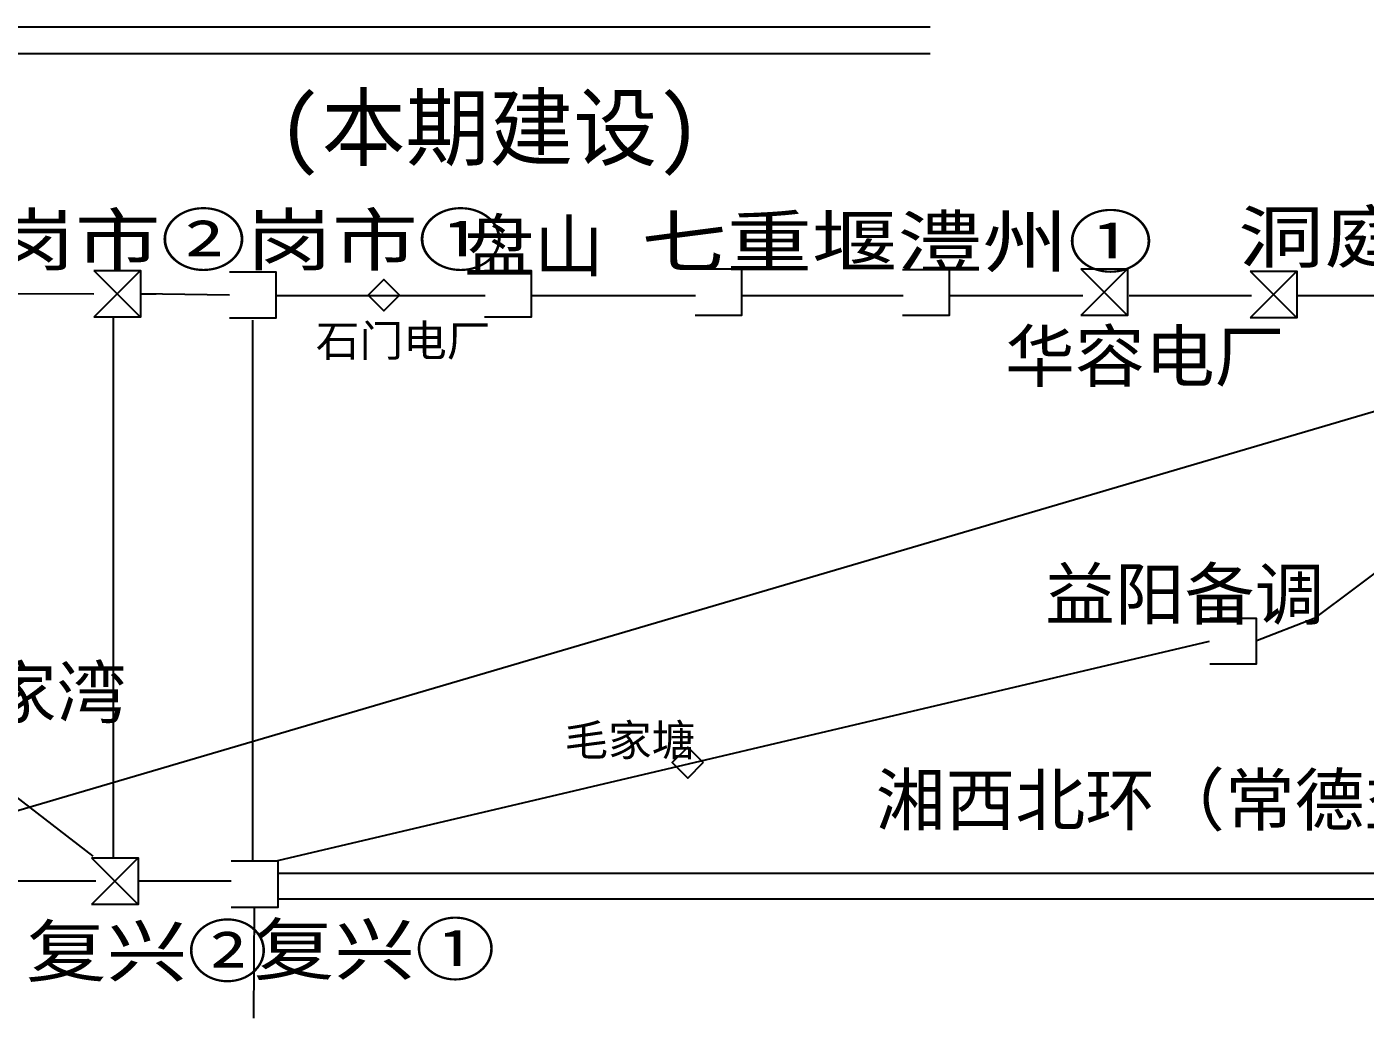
# Model space of a CAD drawing. Header units: metres. Extents: x 17 to 1264, y 17 to 859.
# Drawn here: x 291.2 to 614.4, y 198.3 to 437.8 of the extents above; entities that cross this region are included whole.
import ezdxf

# ---------------------------------------------------------------- set-up
doc = ezdxf.new("R2010")
doc.units = ezdxf.units.M
for name, color, linetype in [('LINES', 7, 'Continuous'), ('POLYLINES', 4, 'Continuous'), ('RECTS', 7, 'Continuous'), ('TEXTS', 3, 'Continuous')]:
    doc.layers.add(name, color=color, linetype=linetype)

msp = doc.modelspace()

# ---------------------------------------------------------------- linework, layer by layer
at = {"layer": 'LINES'}
for p, q in [((283.82, 437.76), (509.32, 437.76)), ((283.53, 431.28), (509.32, 431.28)), ((307.43, 378.86), (318.67, 367.63)), ((318.67, 378.86), (307.43, 367.63)), ((545.75, 379.3), (556.99, 368.06)), ((556.99, 379.3), (545.75, 368.06)), ((586.65, 378.72), (597.88, 367.49)), ((597.88, 378.72), (586.65, 367.49)), ((230.83, 373.54), (307.43, 373.25)), ((340.12, 372.96), (318.59, 373.25)), ((318.67, 373.25), (322.41, 373.25)), ((351.64, 372.82), (401.9, 372.82)), ((412.99, 372.82), (452.73, 372.82)), ((463.96, 372.82), (502.84, 372.82)), ((514.07, 372.82), (546.19, 372.82)), ((557.42, 372.82), (586.94, 372.82)), ((598.17, 372.82), (635.18, 372.82)), ((700.84, 369.58), (241.91, 234.5)), ((700.84, 368.78), (602.06, 294.84)), ((312.04, 367.63), (312.04, 237.17)), ((345.74, 366.91), (345.74, 236.45)), ((602.06, 294.84), (588.02, 289.37)), ((351.79, 236.38), (576.79, 289.37)), ((279.35, 258.91), (307.15, 237.46)), ((306.86, 237.02), (318.09, 225.79)), ((318.09, 237.02), (306.86, 225.79)), ((351.79, 233.35), (700.7, 233.35)), ((241.48, 231.41), (307.87, 231.48)), ((312.47, 231.41), (312.47, 231.41)), ((318.09, 231.48), (340.55, 231.48)), ((351.79, 227.09), (700.84, 227.09)), ((346.03, 198.29), (346.17, 225.07))]:
    msp.add_line(p, q, dxfattribs=at)
at = {"layer": 'POLYLINES'}
for points in [[(381.17, 372.91), (377.4, 376.68), (373.63, 372.91), (377.4, 369.14), (381.17, 372.91), (381.17, 372.91)], [(454.57, 260.02), (450.8, 263.79), (447.04, 260.02), (450.8, 256.25), (454.57, 260.02), (454.57, 260.02)]]:
    msp.add_lwpolyline(points, dxfattribs=at)
at = {"layer": 'RECTS'}
for points in [[(307.43, 378.86), (318.67, 378.86), (318.67, 367.63), (307.43, 367.63)], [(340.12, 378.58), (351.35, 378.58), (351.35, 367.34), (340.12, 367.34)], [(401.75, 378.86), (412.99, 378.86), (412.99, 367.63), (401.75, 367.63)], [(452.59, 379.3), (463.82, 379.3), (463.82, 368.06), (452.59, 368.06)], [(502.7, 379.15), (513.93, 379.15), (513.93, 368.06), (502.7, 368.06)], [(545.75, 379.3), (556.99, 379.3), (556.99, 368.06), (545.75, 368.06)], [(586.65, 378.72), (597.88, 378.72), (597.88, 367.49), (586.65, 367.49)], [(576.86, 294.91), (588.09, 294.91), (588.09, 283.82), (576.86, 283.82)], [(306.86, 237.02), (318.09, 237.02), (318.09, 225.79), (306.86, 225.79)], [(340.55, 236.3), (351.79, 236.3), (351.79, 225.07), (340.55, 225.07)]]:
    msp.add_lwpolyline(points, dxfattribs=at)

# ---------------------------------------------------------------- texts
at = {"layer": 'TEXTS'}
for s, height, width, p in [('(本期建设)', 15.2, 1.025641, (351.79, 405.81)), ('洞庭沅江', 12.16, 1.311818, (583.77, 380.9)), ('岗市②岗市①', 12.16, 1.30985, (282.09, 380.18)), ('盘山', 12.16, 1.066667, (396.86, 378.74)), ('七重堰澧州①', 12.16, 1.302975, (439.63, 379.75)), ('石门电厂', 7.6, 1.066667, (361, 358.14)), ('华容电厂', 12.16, 1.066667, (527.47, 352.1)), ('益阳备调', 12.16, 1.066667, (537.11, 294.64)), ('刘家湾', 12.16, 1.066667, (264.67, 270.88)), ('毛家塘', 7.6, 1.066667, (421.05, 261.66)), ('湘西北环（常德益阳）', 12.16, 1.066667, (496.22, 244.96)), ('复兴②', 12.16, 1.230769, (291.02, 208.39)), ('复兴①', 12.16, 1.230769, (346.03, 208.82))]:
    msp.add_text(s, height=height, dxfattribs=dict(at, width=width)).set_placement(p)

doc.saveas('drawing.dxf')
